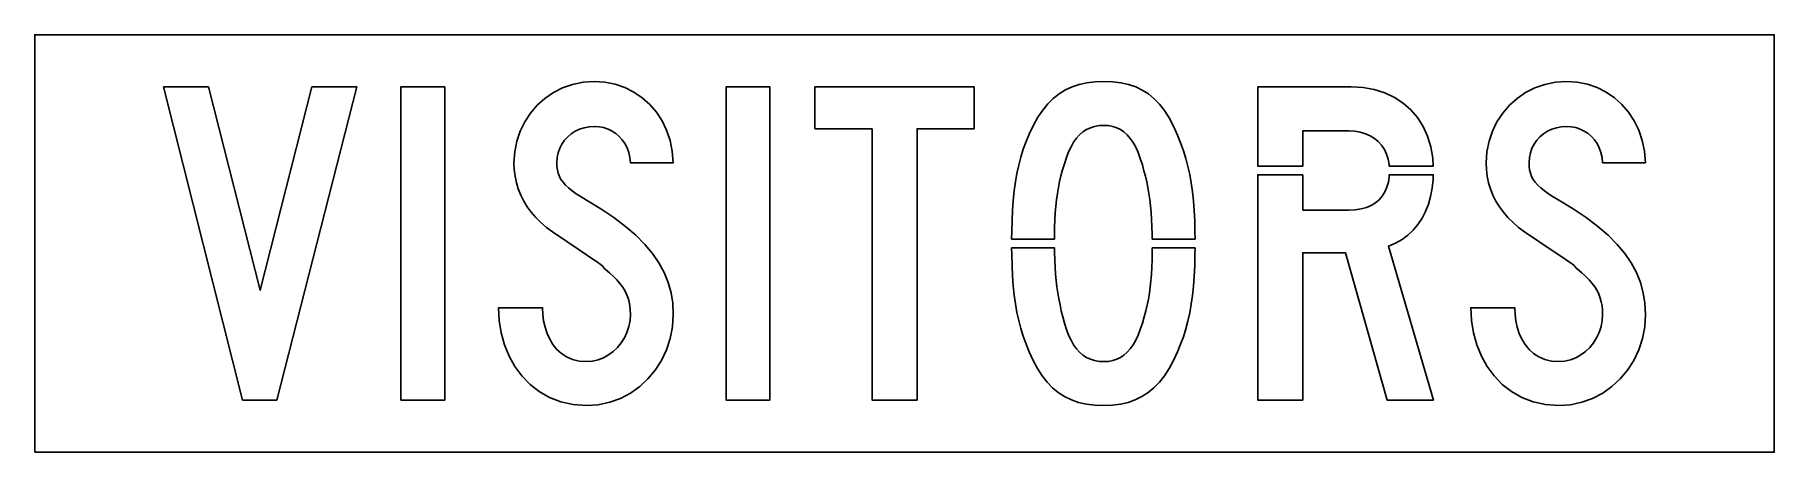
# Model space of a CAD drawing. Extents: x 0 to 100, y 0 to 24.
import ezdxf

# ---------------------------------------------------------------- set-up
doc = ezdxf.new("R2010")
doc.units = 0
doc.layers.add('CUT', color=7, linetype='Continuous')
doc.layers.add('OUTSIDE', color=1, linetype='Continuous')

msp = doc.modelspace()

# ---------------------------------------------------------------- linework, layer by layer
at = {"layer": 'CUT'}
for points in [[(9.9896, 21), (12.9596, 9.3162), (15.9278, 21), (18.5162, 21), (13.9064, 3), (11.948, 3), (7.4012, 21)], [(21.0434, 3), (21.0434, 21), (23.5688, 21), (23.5688, 3)], [(35.6738, 4.719), (35.2526, 4.215), (34.7756, 3.774), (34.2446, 3.3978), (33.6686, 3.0954), (33.0512, 2.8704), (32.3978, 2.7318), (31.7174, 2.685), (30.9542, 2.739), (30.245, 2.8938), (29.5952, 3.1458), (29.003, 3.4824), (28.472, 3.8964), (28.0058, 4.3824), (27.6044, 4.9278), (27.2714, 5.529), (27.0086, 6.1752), (26.8196, 6.8574), (26.7026, 7.5702), (26.663, 8.3046), (29.1902, 8.3046), (29.2064, 7.9266), (29.255, 7.5504), (29.336, 7.1814), (29.453, 6.8286), (29.6024, 6.4956), (29.7896, 6.1896), (30.0146, 5.9142), (30.2756, 5.6766), (30.5762, 5.4804), (30.9146, 5.3346), (31.2962, 5.2428), (31.7174, 5.2104), (32.0576, 5.2356), (32.387, 5.3112), (32.6966, 5.43), (32.9882, 5.592), (33.2582, 5.79), (33.5012, 6.024), (33.7154, 6.2868), (33.8972, 6.5766), (34.043, 6.8898), (34.1528, 7.221), (34.2194, 7.5684), (34.2428, 7.9266), (34.2356, 8.1732), (34.2104, 8.4126), (34.1672, 8.6412), (34.1042, 8.8644), (34.0232, 9.0804), (33.9188, 9.2928), (33.7928, 9.4998), (33.6434, 9.7032), (33.4706, 9.9066), (33.2708, 10.1082), (33.044, 10.3116), (32.7902, 10.515), (32.7218, 10.5906), (32.6876, 10.6356), (32.6714, 10.6644), (32.6498, 10.6932), (32.6012, 10.7364), (32.5058, 10.8084), (32.342, 10.9236), (32.0882, 11.0964), (31.7246, 11.3412), (31.2296, 11.676), (30.5798, 12.1116), (29.759, 12.6624), (29.4098, 12.9234), (29.0912, 13.1988), (28.7996, 13.4886), (28.5404, 13.7928), (28.31, 14.1096), (28.1084, 14.439), (27.9374, 14.781), (27.7988, 15.1338), (27.689, 15.4956), (27.6116, 15.87), (27.563, 16.2516), (27.5486, 16.6422), (27.59, 17.2776), (27.7106, 17.8878), (27.905, 18.4656), (28.1678, 19.0038), (28.4954, 19.5024), (28.8824, 19.9506), (29.3234, 20.3448), (29.813, 20.6796), (30.3458, 20.9496), (30.9182, 21.1494), (31.5248, 21.2736), (32.1584, 21.315), (32.7776, 21.2754), (33.368, 21.1584), (33.926, 20.9676), (34.4462, 20.7084), (34.925, 20.3826), (35.3552, 19.9974), (35.7368, 19.5546), (36.0608, 19.0614), (36.3236, 18.5178), (36.5234, 17.931), (36.6512, 17.3046), (36.7052, 16.6422), (34.2428, 16.6422), (34.2104, 16.9482), (34.1456, 17.2344), (34.0502, 17.5008), (33.9278, 17.7438), (33.7766, 17.9634), (33.6038, 18.1578), (33.4076, 18.3252), (33.1898, 18.4674), (32.9558, 18.579), (32.7038, 18.66), (32.4374, 18.7086), (32.1584, 18.7266), (31.865, 18.7086), (31.5824, 18.6546), (31.316, 18.57), (31.0694, 18.453), (30.8408, 18.3072), (30.6356, 18.1344), (30.4538, 17.9364), (30.3008, 17.715), (30.1784, 17.4738), (30.0866, 17.2128), (30.0308, 16.9356), (30.011, 16.6422), (30.02, 16.428), (30.0452, 16.2282), (30.092, 16.041), (30.1586, 15.861), (30.2504, 15.6882), (30.3674, 15.5208), (30.5114, 15.357), (30.6842, 15.1914), (30.8912, 15.0258), (31.1288, 14.8548), (31.4042, 14.6802), (31.7174, 14.4948), (32.5436, 13.9908), (33.2924, 13.4868), (33.962, 12.9792), (34.5542, 12.4698), (35.0708, 11.9514), (35.5136, 11.424), (35.8844, 10.884), (36.185, 10.3314), (36.4154, 9.7608), (36.5774, 9.1722), (36.6746, 8.5602), (36.7052, 7.9266), (36.6602, 7.212), (36.5288, 6.5298), (36.3164, 5.8818), (36.0302, 5.2752)], [(42.2636, 3), (39.7382, 3), (39.7382, 21), (42.2636, 21)], [(48.137, 18.6006), (44.8538, 18.6006), (44.8538, 21), (54.0122, 21), (54.0122, 18.6006), (50.7272, 18.6006), (50.7272, 3), (48.137, 3)], [(64.1444, 14.1744), (64.1012, 14.5344), (64.049, 14.8782), (63.9896, 15.213), (63.923, 15.5406), (63.8474, 15.8628), (63.7646, 16.1868), (63.6746, 16.5162), (63.5576, 16.8924), (63.4316, 17.2326), (63.293, 17.5368), (63.1436, 17.8068), (62.9816, 18.0426), (62.8052, 18.2442), (62.618, 18.4134), (62.4164, 18.5502), (62.2004, 18.6564), (61.97, 18.7302), (61.7234, 18.7752), (61.4642, 18.7896), (61.1888, 18.7752), (60.9314, 18.7302), (60.6902, 18.6564), (60.467, 18.5538), (60.2582, 18.4188), (60.0656, 18.2532), (59.8874, 18.0552), (59.7236, 17.8266), (59.5724, 17.5638), (59.432, 17.2686), (59.306, 16.941), (59.189, 16.5792), (59.0864, 16.2354), (58.9946, 15.8952), (58.9154, 15.5568), (58.8452, 15.2148), (58.7876, 14.8674), (58.739, 14.511), (58.7012, 14.1402), (58.6706, 13.7532), (58.649, 13.3464), (58.6328, 12.9144), (58.6238, 12.4572), (58.623, 12.251), (56.1596, 12.251), (56.1632, 12.693), (56.1812, 13.3194), (56.21, 13.9152), (56.2514, 14.4804), (56.309, 15.0204), (56.3792, 15.537), (56.4656, 16.032), (56.57, 16.509), (56.6906, 16.9698), (56.831, 17.418), (56.9894, 17.8554), (57.1694, 18.2838), (57.4124, 18.795), (57.6716, 19.254), (57.947, 19.6644), (58.2404, 20.0244), (58.5536, 20.3376), (58.8902, 20.6058), (59.2502, 20.8272), (59.6336, 21.0072), (60.0458, 21.144), (60.4868, 21.2412), (60.9602, 21.297), (61.4642, 21.315), (61.9682, 21.297), (62.4398, 21.2394), (62.879, 21.1422), (63.2912, 21.0054), (63.6728, 20.8236), (64.0292, 20.5968), (64.3604, 20.325), (64.6682, 20.0064), (64.9544, 19.6374), (65.219, 19.218), (65.4656, 18.7464), (65.696, 18.2208), (65.8742, 17.7798), (66.0326, 17.337), (66.173, 16.8906), (66.2936, 16.4334), (66.398, 15.9654), (66.4844, 15.4812), (66.5564, 14.9772), (66.6122, 14.4498), (66.6536, 13.8954), (66.6842, 13.3104), (66.7004, 12.6894), (66.704, 12.251), (64.241, 12.251), (64.238, 12.5184), (64.2272, 12.9738), (64.2074, 13.3986), (64.1786, 13.7982)], [(77.4266, 17.6466), (77.2376, 17.8572), (77.018, 18.0408), (76.7714, 18.1938), (76.4996, 18.3144), (76.2026, 18.4026), (75.8858, 18.4548), (75.5474, 18.4728), (72.8942, 18.4728), (72.8942, 16.4504), (70.3058, 16.4504), (70.3058, 21), (75.6734, 21), (76.3646, 20.9604), (77.0108, 20.847), (77.612, 20.658), (78.1646, 20.4006), (78.665, 20.0766), (79.1078, 19.6896), (79.493, 19.2414), (79.8134, 18.7356), (80.0708, 18.1758), (80.2562, 17.5638), (80.3714, 16.905), (80.3969, 16.4504), (77.869, 16.4504), (77.864, 16.536), (77.8082, 16.851), (77.7146, 17.1408), (77.5868, 17.4072)], [(91.9238, 5.2752), (91.5674, 4.719), (91.1462, 4.215), (90.6692, 3.774), (90.1382, 3.3978), (89.5622, 3.0954), (88.9448, 2.8704), (88.2914, 2.7318), (87.611, 2.685), (86.8478, 2.739), (86.1386, 2.8938), (85.4888, 3.1458), (84.8966, 3.4824), (84.3656, 3.8964), (83.8994, 4.3824), (83.498, 4.9278), (83.165, 5.529), (82.9022, 6.1752), (82.7132, 6.8574), (82.5962, 7.5702), (82.5566, 8.3046), (85.0838, 8.3046), (85.1, 7.9266), (85.1486, 7.5504), (85.2296, 7.1814), (85.3466, 6.8286), (85.496, 6.4956), (85.6832, 6.1896), (85.9082, 5.9142), (86.1692, 5.6766), (86.4698, 5.4804), (86.8082, 5.3346), (87.1898, 5.2428), (87.611, 5.2104), (87.9512, 5.2356), (88.2806, 5.3112), (88.5902, 5.43), (88.8818, 5.592), (89.1518, 5.79), (89.3948, 6.024), (89.609, 6.2868), (89.7908, 6.5766), (89.9366, 6.8898), (90.0464, 7.221), (90.113, 7.5684), (90.1364, 7.9266), (90.1292, 8.1732), (90.104, 8.4126), (90.0608, 8.6412), (89.9978, 8.8644), (89.9168, 9.0804), (89.8124, 9.2928), (89.6864, 9.4998), (89.537, 9.7032), (89.3642, 9.9066), (89.1644, 10.1082), (88.9376, 10.3116), (88.6838, 10.515), (88.6154, 10.5906), (88.5812, 10.6356), (88.565, 10.6644), (88.5434, 10.6932), (88.4948, 10.7364), (88.3994, 10.8084), (88.2356, 10.9236), (87.9818, 11.0964), (87.6182, 11.3412), (87.1232, 11.676), (86.4734, 12.1116), (85.6526, 12.6624), (85.3034, 12.9234), (84.9848, 13.1988), (84.6932, 13.4886), (84.434, 13.7928), (84.2036, 14.1096), (84.002, 14.439), (83.831, 14.781), (83.6924, 15.1338), (83.5826, 15.4956), (83.5052, 15.87), (83.4566, 16.2516), (83.4422, 16.6422), (83.4836, 17.2776), (83.6042, 17.8878), (83.7986, 18.4656), (84.0614, 19.0038), (84.389, 19.5024), (84.776, 19.9506), (85.217, 20.3448), (85.7066, 20.6796), (86.2394, 20.9496), (86.8118, 21.1494), (87.4184, 21.2736), (88.052, 21.315), (88.6712, 21.2754), (89.2616, 21.1584), (89.8196, 20.9676), (90.3398, 20.7084), (90.8186, 20.3826), (91.2488, 19.9974), (91.6304, 19.5546), (91.9544, 19.0614), (92.2172, 18.5178), (92.417, 17.931), (92.5448, 17.3046), (92.5988, 16.6422), (90.1364, 16.6422), (90.104, 16.9482), (90.0392, 17.2344), (89.9438, 17.5008), (89.8214, 17.7438), (89.6702, 17.9634), (89.4974, 18.1578), (89.3012, 18.3252), (89.0834, 18.4674), (88.8494, 18.579), (88.5974, 18.66), (88.331, 18.7086), (88.052, 18.7266), (87.7586, 18.7086), (87.476, 18.6546), (87.2096, 18.57), (86.963, 18.453), (86.7344, 18.3072), (86.5292, 18.1344), (86.3474, 17.9364), (86.1944, 17.715), (86.072, 17.4738), (85.9802, 17.2128), (85.9244, 16.9356), (85.9046, 16.6422), (85.9136, 16.428), (85.9388, 16.2282), (85.9856, 16.041), (86.0522, 15.861), (86.144, 15.6882), (86.261, 15.5208), (86.405, 15.357), (86.5778, 15.1914), (86.7848, 15.0258), (87.0224, 14.8548), (87.2978, 14.6802), (87.611, 14.4948), (88.4372, 13.9908), (89.186, 13.4868), (89.8556, 12.9792), (90.4478, 12.4698), (90.9644, 11.9514), (91.4072, 11.424), (91.778, 10.884), (92.0786, 10.3314), (92.309, 9.7608), (92.471, 9.1722), (92.5682, 8.5602), (92.5988, 7.9266), (92.5538, 7.212), (92.4224, 6.5298), (92.21, 5.8818)], [(72.8942, 15.9484), (72.8942, 13.926), (75.5474, 13.926), (75.911, 13.944), (76.2476, 13.9944), (76.5518, 14.0772), (76.8272, 14.1924), (77.072, 14.34), (77.2844, 14.5182), (77.4662, 14.727), (77.6156, 14.9646), (77.7326, 15.2328), (77.8172, 15.528), (77.8676, 15.8502), (77.8722, 15.9484), (80.4024, 15.9484), (80.393, 15.6756), (80.3372, 15.1752), (80.2454, 14.7018), (80.1176, 14.2554), (79.9538, 13.8396), (79.7558, 13.4526), (79.52, 13.098), (79.25, 12.7758), (78.9458, 12.4878), (78.6056, 12.2358), (78.2294, 12.0198), (77.8208, 11.8416), (80.411, 3), (77.7578, 3), (75.3584, 11.4636), (72.8942, 11.4636), (72.8942, 3), (70.3058, 3), (70.3058, 15.9484)], [(66.398, 8.0112), (66.2936, 7.5396), (66.173, 7.0842), (66.0326, 6.6414), (65.8742, 6.2076), (65.696, 5.7792), (65.4656, 5.2662), (65.2154, 4.8036), (64.9454, 4.3896), (64.6538, 4.0224), (64.3406, 3.702), (64.0058, 3.4266), (63.6458, 3.1962), (63.2624, 3.009), (62.8538, 2.865), (62.4182, 2.7642), (61.9538, 2.7048), (61.4642, 2.685), (60.944, 2.7048), (60.4616, 2.7642), (60.0116, 2.865), (59.5922, 3.009), (59.2034, 3.1962), (58.8434, 3.4266), (58.5086, 3.702), (58.1972, 4.0224), (57.911, 4.3896), (57.6446, 4.8036), (57.398, 5.2662), (57.1694, 5.7792), (56.9894, 6.2202), (56.831, 6.663), (56.6906, 7.1112), (56.57, 7.5684), (56.4656, 8.0382), (56.3792, 8.526), (56.309, 9.0354), (56.2514, 9.5682), (56.21, 10.1316), (56.1812, 10.7256), (56.1632, 11.3592), (56.1601, 11.749), (58.6237, 11.749), (58.6256, 11.496), (58.6364, 11.0532), (58.6562, 10.6356), (58.685, 10.2414), (58.721, 9.867), (58.7642, 9.5052), (58.8146, 9.1542), (58.874, 8.8104), (58.9406, 8.4684), (59.0162, 8.1264), (59.099, 7.779), (59.189, 7.4208), (59.306, 7.059), (59.432, 6.7314), (59.5724, 6.4362), (59.7236, 6.1734), (59.8874, 5.9448), (60.0656, 5.7468), (60.2582, 5.5812), (60.467, 5.4462), (60.6902, 5.3436), (60.9314, 5.2698), (61.1888, 5.2248), (61.4642, 5.2104), (61.7234, 5.2248), (61.97, 5.2698), (62.2004, 5.3436), (62.4164, 5.4462), (62.618, 5.5812), (62.8052, 5.7468), (62.9816, 5.9448), (63.1436, 6.1734), (63.293, 6.4362), (63.4316, 6.7314), (63.5576, 7.059), (63.6746, 7.4208), (63.779, 7.7772), (63.869, 8.1228), (63.95, 8.4612), (64.0184, 8.7996), (64.076, 9.1398), (64.1246, 9.489), (64.1624, 9.8526), (64.193, 10.2324), (64.2164, 10.6356), (64.2308, 11.0676), (64.2398, 11.5302), (64.2414, 11.749), (66.7035, 11.749), (66.7004, 11.3574), (66.6842, 10.722), (66.6536, 10.1226), (66.6122, 9.5538), (66.5564, 9.0156), (66.4844, 8.5026)]]:
    msp.add_lwpolyline(points, close=True, dxfattribs=at)
at = {"layer": 'OUTSIDE'}
msp.add_lwpolyline([(0, 0), (100, 0), (100, 24), (0, 24)], close=True, dxfattribs=at)

doc.saveas('drawing.dxf')
